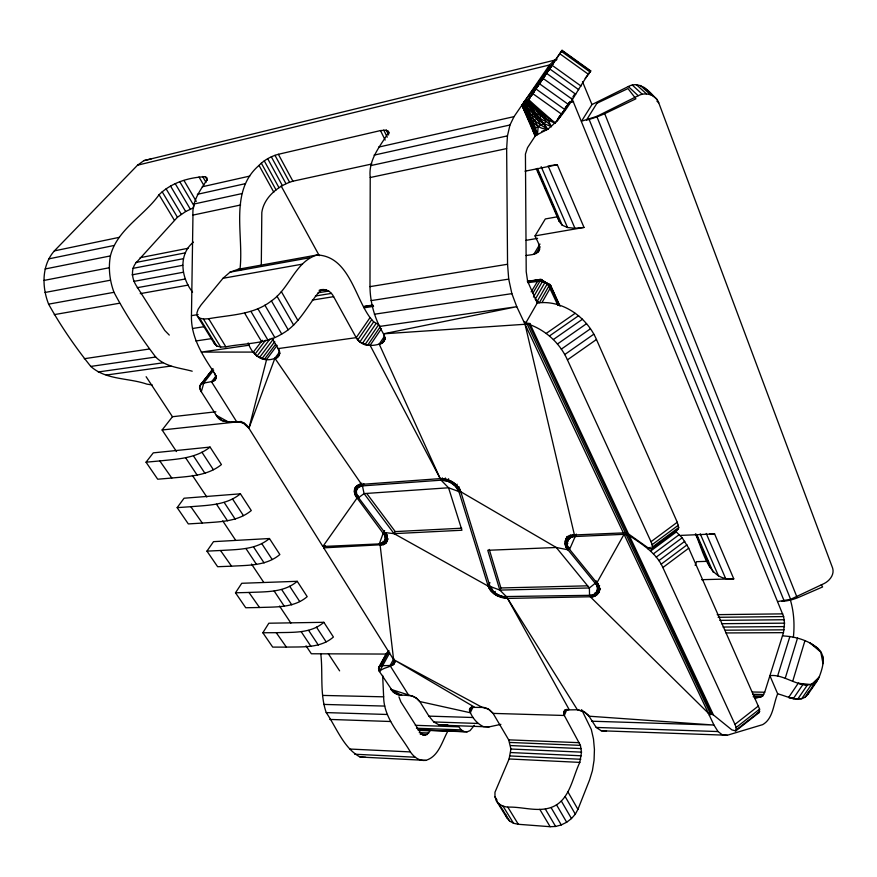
<?xml version="1.0" encoding="UTF-8"?>
<svg xmlns="http://www.w3.org/2000/svg" width="877" height="877" viewBox="0 0 877 877"><rect width="100%" height="100%" fill="white"/><g stroke="black" fill="none" stroke-linecap="round" stroke-linejoin="round"><path stroke-width="1.32" d="M319.217 290.232C325.038 287.941 331.078 291.252 333.633 296.667L356.205 337.645C361.258 346.952 373.788 346.766 382.306 342.951C385.277 340.901 385.146 336.68 383.512 333.819C375.038 319.535 370.138 303.278 369.984 286.636L370.215 177.516C368.143 159.537 380.399 145.966 388.785 132.153L386.297 130.158L380.486 130.574L278.36 154.297C271.136 156.27 264.251 159.976 259.033 165.402C228.623 191.394 244.321 235.869 239.881 269.963M581.626 709.636L591.306 729.445L593.488 738.993L594.431 749.484L594.058 760.26L592.413 770.62L589.585 779.905L577.932 809.361L575.312 814.163L571.475 818.559L566.685 822.242L561.269 824.928L555.623 826.463L550.131 826.704L518.329 824.292L513.538 823.273L509.636 821.069L506.884 817.835L496.36 800.767L494.957 796.765L494.979 792.238L509.109 758.967L510.918 749.024L508.682 739.848L493.104 713.396L489.574 709.855A9.033 4.922 26.1 0 0 483.764 707.421L471.683 707.377A8.891 4.834 26.2 0 0 469.491 710.096C471.541 717.035 476.792 723.536 483.391 726.638L489.092 726.89L500.877 724.358M261.291 265.83L261.817 212.563C263.824 197.303 278.678 185.299 292.907 181.199L371.804 163.999M754.801 698.574L762.628 696.13L764.7 692.227L783.468 632.657L784.52 623.163L783.632 616.575L571.826 98.191M525.718 323.087L537.25 303.025C562.19 299.495 586.801 317.003 596.459 339.498L677.263 522.243L678.699 527.526L678.305 529.05L651.205 548.98L647.336 547.325L628.546 533.983L625.323 532.81L574.424 534.97C566.312 534.236 561.872 544.233 567.967 549.791L595.231 583.282C600.263 587.908 596.437 596.239 589.541 595.319L502.916 596.601A12.991 7.893 26.7 0 1 492.556 590.638L489.991 586.362L460.798 491.756L458.835 487.875A15.731 10.053 29.4 0 0 450.438 480.881L446.93 479.478L440.21 478.612L361.565 484.378L358.046 485.233A15.205 9.362 31.3 0 0 354.363 490.484L354.582 492.929L357.082 498.015L385.003 535.836A12.837 7.707 30.5 0 1 384.641 541.482L383.304 542.742L379.303 543.904L322.857 546.492L248.936 428.261C241.767 414.766 223.471 428.776 216.268 415.26L201.304 391.756C192.085 376.825 223.492 387.886 214.218 372.725C202.73 355.634 190.78 337.119 191.46 315.654L192.962 215.095C191.91 201.151 200.307 190.254 207.257 179.445L206.873 177.724L205.284 176.705C188.708 177.351 171.125 182.811 159.044 194.738C144.234 215.797 116.904 229.61 110.403 255.92C108.189 268.154 109.691 280.695 113.988 292.315C125.97 314.953 140.221 336.636 155.7 357.027C165.271 366.948 179.653 367.77 192.206 371.201M569.096 547.38L567.967 549.791C564.404 545.976 564.47 540.451 567.375 536.318L565.194 541.164M782.448 635.891C795.044 636.439 808.254 640.155 817.967 648.476C826.562 656.139 822.615 668.011 819.162 677.143C808.057 696.733 785.967 672.802 769.896 675.728L777.669 693.828C773.306 703.979 773.361 718.548 762.672 724.632L727.318 735.244L722.604 735.025L718.022 731.55L713.944 725.038L624.051 534.312L596.853 582.887C602.707 588.303 598.092 597.752 590.276 596.766L708.397 713.253L713.429 714.941L731.878 729.883L735.737 730.914L736.143 727.515L734.959 724.369L662.869 567.529C656.292 552.85 642.085 544.168 629.291 535.562L624.051 534.312L575.191 536.516C568.088 535.891 564.426 544.562 569.579 549.364L596.853 582.887C602.85 588.346 598.015 597.752 590.276 596.766L507.553 598.421L497.807 596.031A15.019 9.121 26.7 0 1 489.969 589.607L488.182 586.132L458.901 491.569L456.106 486.823M496.36 800.767C498.849 804.735 503.299 806.708 507.827 807.136C522.111 806.566 537.075 812.288 551.03 807.509C569.918 800.778 572.188 778.02 579.829 762.387L581.495 752.137L580.431 745.362L564.328 715.479L563.681 712.738A9.307 5.207 24 0 1 566.268 709.921L577.384 709.756L583.578 711.39L588.248 714.996L596.207 727.439L601.26 730.771L606.5 731.012M596.305 580.848L595.231 583.282C600.307 587.974 596.327 596.163 589.541 595.319L589.388 587.974L556.281 547.489L460.798 491.756C457.673 483.622 448.783 478.414 440.21 478.612L370.116 345.33L381.506 328.524M623.306 532.734L516.761 306.687L511.872 293.642L508.715 279.116L507.553 264.262L506.654 148.586L507.454 135.88L509.965 124.994L514.021 116.641L549.517 64.975L554.571 60.118L556.928 59.57M213.001 368.592L199.945 385.858L199.792 387.656L201.304 391.756L203.859 382.821L213.681 370.171M192.545 292.085C181.232 277.888 177.965 254.714 193.422 242.118M536.099 135.321L522.539 104.429L523.931 102.225L527.921 100.164L562.058 50.296L590.747 70.916C576.419 90.123 566.915 114.295 547.687 129.259C533.665 128.842 528.414 115.172 521.892 105.196L528.086 116.827L535.178 136.078L537.437 134.576L538.182 126.705L523.931 102.225L549.638 67.003L552.773 64.218L528.941 99.035L521.892 105.196L535.178 136.078L527.537 147.687L525.433 154.067L526.211 271.662L527.614 281.265L537.25 303.025M322.857 546.492L357.082 498.015C352.444 493.411 354.144 484.236 361.565 484.378L274.896 358.276C262.782 363.495 251.611 354.133 248.169 342.918M456.106 486.823A13.615 8.704 29.4 0 0 445.099 480.475L441.076 480.179L362.453 485.891C356.029 485.759 354.538 493.707 358.55 497.697L384.784 532.569L387.163 537.469L387.316 539.783A14.799 8.891 30.5 0 1 383.578 544.606L323.712 547.862L393.554 659.57C398.849 671.343 374.106 659.877 379.423 671.497L393.214 691.964A8.715 4.681 28.1 0 0 398.662 694.825L410.622 695.691A8.803 4.714 27.7 0 1 416.246 698.048L419.787 701.534L428.908 716.125L433.797 721.957L439.388 725.093L447.84 724.83M793.356 637.491C794.715 624.841 793.959 611.762 790.254 599.55M152.236 384.959L146.887 384.137C128.557 377.768 105.985 380.125 90.78 366.422C75.17 346.886 60.754 326.025 48.608 304.144C41.855 286.965 41.581 265.402 54.352 250.888L137.536 165.194L143.905 160.634L556.489 59.724M383.315 532.854L379.303 543.904L384.016 542.194L385.233 540.364L384.871 535.507L383.315 532.854L384.63 530.607M652.236 548.421L652.148 544.661L651.008 541.723L567.43 359.866C560.217 343.817 546.941 331.232 530.464 324.863L527.165 324.128L383.512 333.819C386.099 337.678 384.247 343.751 379.204 344.091L440.21 478.612M216.444 375.488L211.543 381.835L236.395 421.333L243.247 423.021L248.936 428.261L266.641 359.395L277.088 345.363M395.363 661.543C392.688 667.814 383.874 666.63 379.423 671.497L378.831 667.276L386.428 653.332M394.113 663.878L380.147 545.319L381.462 543.082M792.83 680.903L804.911 640.736M785.277 678.129L797.522 638.072M777.504 676.375L789.903 636.428M523.437 103.639L523.931 102.225L527.362 100.669L551.414 126.628L543.729 123.558L539.212 118.187L527.965 108.825L525.575 102.061L523.931 102.225L526.496 101.37L547.687 129.259L537.437 134.576L523.437 103.639L535.474 128.053L537.437 134.576M248.936 428.261L274.896 358.276L279.697 351.776M695.143 565.336L696.546 561.675L708.506 561.28M390.769 689.311L401.655 695.329L397.577 694.463L393.587 692.26L390.769 689.311L412.968 696.36L416.981 698.574L419.787 701.534L470.291 712.738L469.524 709.8L469.984 708.605L474.293 707.015L393.554 659.57L481.911 707.213L488.357 709.109L493.104 713.396L564.328 715.479L566.97 709.241M564.328 715.479L563.725 712.442L564.788 709.942M563.725 713.9L565.314 710.151M596.349 595.198L599.528 587.897M598.333 593.444L600.46 588.577M575.191 536.516L569.579 549.364C564.47 544.617 567.989 535.814 575.191 536.516L576.321 534.093M593.597 596.327L595.198 592.688M597.566 588.182L598.629 585.737M596.524 592.435L599.594 585.595M596.798 585.726L597.873 583.293M572.232 536.987L573.372 534.575M565.15 543.948L569.118 535.507M567.189 541.876L570.368 534.937M569.82 538.105L570.949 535.683M566.093 546.886L567.792 543.269M469.524 709.8L470.664 707.41M469.623 711.214L471.925 706.423M470.291 712.738L473.152 706.741M563.725 712.442L565.479 710.26L569.129 709.537L507.553 598.421C499.616 598.213 491.219 593.729 488.182 586.132L394.047 533.644L384.784 532.569L386.582 535.628L386.987 541.252L385.584 543.345L380.147 545.319M448.004 730.848C442.063 741.273 438.818 756.588 425.729 760.381L360.074 757.026C343.521 747.96 336.516 727.592 326.222 712.595C319.71 693.817 323.043 673.393 320.807 653.979M777.669 693.828C787.897 696.294 803.518 705.579 809.35 691.328M595.231 583.282L589.388 587.974L499.835 590.089L489.991 586.362C492.622 592.962 499.912 596.842 506.785 597.018L499.835 590.089L500.899 587.952L489.256 549.44M494.091 593.74L495.253 591.405M489.421 588.785L490.594 586.45M491.427 591.372L492.6 589.037M488.182 586.132L489.947 582.635M211.543 381.835C216.148 381.484 216.641 375.751 214.218 372.725M393.839 658.605L390.068 665.621L408.857 695.494M391.822 665.424L394.343 660.754M393.203 664.832L395.088 661.324M379.423 671.497L389.761 652.751M378.48 668.504L387.305 652.378M306.04 645.823L311.346 653.771L386.987 654.067L388.27 651.71M378.831 667.276L381.067 665.742L388.664 651.786M363.845 483.655L362.453 485.891L358.375 487.239L357.038 488.621A13.188 8.112 31.3 0 0 356.796 494.606L358.55 497.697L364.065 493.598L448.553 487.776L458.901 491.569L460.184 489.245M458.901 491.569L455.843 486.516L457.136 484.203M457.728 489.004L459.022 486.68M442.392 477.877L441.076 480.179L447.292 481.056L448.607 478.743M386.987 654.067L388.939 650.624M444.102 480.3L445.417 477.987M542.019 302.499L550.153 288.27L550.668 285.453L540.956 279.467L527.461 281.243M553.464 63.188L562.058 50.296M533.446 297.029L542.359 281.66L540.956 279.467L527.45 281.55M385.584 543.345L388.204 538.851M532.942 292.962L540.956 279.467L545.922 282.843M362.453 485.891L364.065 493.598L394.047 533.644L395.242 531.594L461.719 528.206M381.988 543.4L383.293 541.153M385.518 538.072L387.491 534.707M384.016 542.194L386.636 537.7M385.233 540.364L387.195 536.998M383.238 544.738L387.174 538.007M531.166 291.844L538.412 279.96L539.629 279.368L539.815 281.155L548.64 283.764L546.831 283.49M384.871 535.507L386.187 533.249M526.068 255.536C531.023 254.604 537.985 255.032 539.761 249.002M533.852 254.242L539.969 244.047M535.99 253.585L540.057 246.788M537.733 252.401C542.414 247.402 536.779 240.824 535.047 235.891L545.319 218.954L557.454 216.783M474.413 725.301L470.028 730.64L467.09 731.835L418.318 730.004M735.737 730.914L759.065 712.617L759.614 709.12L688.73 548.191L682.174 537.776L674.797 530.421M557.388 119.667L559.537 116.181M357.082 498.015L358.463 495.79M359.713 486.494L361.795 483.15M355.207 494.847L356.599 492.622M323.712 547.862L325.148 545.549M354.659 488.927L356.051 486.691M354.385 491.734L358.55 485.047M356.468 489.815L360.436 483.38M653.979 96.481C647.774 89.377 638.248 80.925 628.327 86.527L591.964 104.56L581.528 121.212L596.788 116.389L638.193 95.725C645.505 91.701 655.843 94.628 658.737 102.784L832.646 568.143C834.619 574.588 829.609 580.837 824.073 583.567L790.615 599.331L777.724 601.534M262.859 632.766L268.833 623.218L323.854 622.308L333.413 637.02C320.412 648.443 302.39 646.689 286.373 647.116L272.692 647.105L262.859 632.766L276.584 632.679C292.699 632.153 310.776 633.731 323.854 622.308M422.55 735.134L427.077 734.52L430.147 730.804L419.294 730.398M558.276 119.447L566.323 107.027M569.984 101.381L567.781 104.769L569.14 102.587M572.9 96.854L574.369 94.595M557.323 120.741L563.966 110.524M551.392 65.808L528.436 99.649L555.24 123.153L548.18 120.149L535.145 112.497L532.142 105.942L527.921 100.164L549.638 67.003L547.61 67.748M556.314 121.969L563.034 111.73M565.27 108.32L568.252 103.771M235.496 592.797L241.745 583.282L297.237 581.308L307.191 596.656C293.97 608.079 275.806 606.796 259.526 607.498L245.735 607.75L235.496 592.797L249.32 592.446C265.698 591.646 283.918 592.731 297.237 581.308M557.509 119.743L561.291 114.043M565.073 108.353L566.586 106.073M578.71 89.684L549.43 68.702L528.941 99.035M379.204 344.091L384.488 336.22M381.407 343.466L385.167 337.842M383.128 342.271L385.387 338.895M798.191 683.282L807.246 685.222L797.544 699.386L788.62 697.478L798.191 683.282L811.411 684.597L819.162 677.143L815.391 682.602M272.045 338.193L278.173 348.597L356.205 337.645L359.866 341.942L367.616 345.341L380.541 326.31M793.093 698.947L802.74 684.773M364.953 344.749L378.667 324.622L373.657 321.848L370.072 317.584C354.845 297.237 348.849 256.281 317.178 254.966L238.226 269.272L230.07 272.133L222.999 278.294L201.041 304.977L198.136 309.274L196.876 313.067L197.38 316.093L214.536 343.905L216.816 346.031L220.686 347.029L225.871 346.821C244.508 343.06 265.007 344.376 281.736 334.027C298.443 324.939 306.731 306.84 318.417 292.754L320.642 290.605L323.229 289.574M528.699 99.342L552.773 64.218L528.436 99.649L538.072 110.184L555.24 123.153M362.311 343.587L376.069 323.481M359.866 341.942L373.657 321.848M811.411 684.597L801.655 698.761L799.046 698.498M357.783 339.914L371.618 319.842M805.141 697.116L819.162 677.143M811.62 688.061L813.878 684.784M206.95 551.129L213.506 541.657L269.447 538.522L279.851 554.538C266.367 565.95 248.07 565.194 231.528 566.18L217.628 566.717L206.95 551.129L220.883 550.482C237.535 549.375 255.876 549.934 269.447 538.522M356.205 337.645L370.072 317.584M807.772 694.584L817.572 680.409M585.178 78.415L590.747 70.916M807.246 694.222L808.649 692.293M177.165 507.64L184.049 498.224L240.419 493.817L251.282 510.557C237.546 521.958 219.129 521.749 202.313 523.076L188.314 523.92L177.165 507.64L191.197 506.676C208.112 505.218 226.584 505.218 240.419 493.817M276.869 357.695C280.311 355.985 279.993 351.403 278.173 348.597C280.717 351.94 279.675 357.937 274.896 358.276L276.869 357.695L280.07 353.365M249.243 345.198L201.315 352.094L253.387 352.083L257.016 356.15L264.339 359.406L275.608 344.299M261.861 358.825L274.764 341.581M259.362 357.717L273.098 339.421M257.016 356.15L269.973 338.939M254.977 354.231L265.534 340.254M253.387 352.083L262.333 340.265M213.374 381.309L215.819 378.13M214.733 380.256L216.356 378.14M197.38 316.093L199.616 318.132L203.464 319.031L208.671 318.724C229.938 314.832 253.606 314.975 271.421 300.888C289.673 288.621 295.198 261.51 317.178 254.966M146.042 462.201L153.278 452.861L210.063 447.073L221.432 464.58C207.421 475.97 188.873 476.332 171.793 478.031L157.696 479.215L146.042 462.201L160.173 460.896C177.362 459.044 195.944 458.452 210.063 447.073M199.945 385.858L210.59 372.177M200.723 384.389L212.694 369.655M176.507 451.567L162.124 429.982L172.451 416.728L215.885 411.784M193.696 207.717L185.672 211.51L177.439 217.255L135.738 263.177C130.848 269.382 131.934 278.437 135.803 284.882L164.766 330.443L169.283 335.08M566.246 538.73L571.015 535.518L574.424 534.97L525.038 324.26L530.234 323.558L527.022 323.153L523.679 321.366M736.143 727.515L759.614 709.12M736.406 729.741L759.8 711.39M734.959 724.369L758.484 705.941M525.323 110.645L525.948 110.151L522.539 104.429M661.126 564.207L687.031 544.858M662.869 567.529L688.73 548.191M653.442 553.815L679.357 534.532M656.237 557.103L682.174 537.776M658.868 560.644L684.794 541.306M651.008 541.723L677.263 522.243M652.148 544.661L678.349 525.213M648.081 548.925L650.241 547.325M652.565 546.941L678.699 527.526M651.205 548.98L678.305 529.05M650.657 551.03L676.54 531.78M535.321 135.902L532.865 129.621L533.567 129.105L536.702 134.959L534.586 128.513L530.826 122.988L543.137 115.172L536.899 111.193L533.008 105.185L530.695 107.038L533.337 113.67L528.086 116.827L535.474 128.053L543.455 123.734L531.385 114.81L526.463 109.789L524.523 102.817M543.729 123.558L546.382 121.662C536.943 118.329 532.043 108.869 527.362 100.669M564.678 354.582L593.773 334.203M567.43 359.866L596.459 339.498M561.269 349.167L590.407 328.798M549.583 335.88L578.645 315.654M553.442 339.476L582.558 319.184M557.432 344.014L586.57 323.668M546.119 333.479L575.115 313.33M534.586 128.513L535.474 128.053M541.833 131.375L547.687 129.259L526.496 101.37M202.061 383.348L203.859 382.821M137.536 165.194L549.517 64.975M143.905 160.634L151.25 158.901M569.568 102.631L573.569 101.732M202.291 186.768L249.726 176.091M378.546 147.117L514.021 116.641M197.358 194.321L244.891 183.775M374.062 155.13L509.965 124.994M194.168 203.979L241.778 193.631M371.212 165.49L507.454 135.88M192.962 215.095L240.627 204.988M370.215 177.516L506.654 148.586M54.352 250.888L119.447 237.305M48.695 258.89L113.9 245.516M712.157 713.418L709.318 715.215M383.512 333.819L516.761 306.687L379.544 326.441M525.049 171.201L557.29 164.723L584.016 227.439L535.047 235.891M45.1 268.987L110.403 255.92M140.134 257.695L188.051 248.29M43.85 280.454L109.208 267.77M135.836 262.475L185.146 252.905M132.646 268.406L183.326 258.704M132.021 274.852L182.723 265.303M45.056 292.469L110.436 280.212M134.017 281.353L183.403 272.232M137.25 287.689L185.288 278.985M48.608 304.144L113.988 292.315M230.07 272.133L309.296 257.827M222.999 278.294L302.488 264.12M140.254 293.631L188.27 285.091M54.264 314.635L119.59 303.212M526.025 240.342L537.601 238.358M319.327 290.824L326.014 289.728M318.11 292.775L328.798 291.032M191.46 315.654L198.125 314.569M369.984 286.636L507.553 264.262M315.391 295.998L331.385 293.4M312.311 300.087L333.633 296.667M192.491 328.502L204.494 326.628M371.092 300.614L508.715 279.116M363.911 306.435L372.023 305.185M365.38 306.49L372.133 305.448M363.9 306.818L373.361 305.36M527.581 281.627L538.412 279.96L539.815 281.155L527.899 282.668M364.087 307.805L373.569 306.347M195.867 340.978L211.861 338.577M374.369 314.24L511.872 293.642M84.269 358.726L149.276 349.024M90.78 366.422L155.7 357.027M98.246 371.969L163.056 362.804M106.205 375.06L170.894 366.049M549.43 165.731L557.29 164.723M381.067 665.742L382.81 665.555M162.124 429.982L241.186 421.464M536.307 168.801L559.263 221.486L562.168 225.181L567.518 227.516L574.961 228.294L584.016 227.439M757.443 712.727L759.065 712.617M394.047 533.644L461.938 530.245L448.553 487.776L441.076 480.179M680.607 535.409L714.612 533.929L733.764 578.853L701.589 579.686M500.899 587.952L587.656 585.825M717.2 614.656L782.766 613.867M718.11 617.298L783.632 616.575M719.842 620.368L784.224 619.743M721.497 623.7L784.52 623.163M723.054 627.044L784.487 626.606M367.616 345.341L370.116 345.33M725.389 630.19L784.126 629.839M726.035 632.942L783.468 632.657M264.339 359.406L266.641 359.395M752.433 692.008L764.7 692.227M752.839 694.332L763.757 694.54M754.417 695.965L762.628 696.13M753.146 696.722L761.357 696.886M322.681 695.417L383.644 696.831C383.808 718.406 400.219 734.389 410.381 751.918C413.845 756.983 419.25 761.247 425.729 760.381M708.397 713.253L710.699 713.319M323.788 704.417L384.762 706.084M326.222 712.595L387.152 714.481M428.908 716.125L473.163 717.518M591.734 721.212L713.944 725.038L589.037 716.202L584.235 711.74L577.384 709.756L507.553 598.421M433.797 721.957L477.943 723.448M596.207 727.439L718.022 731.55M329.818 719.425L390.671 721.508M439.388 725.093L489.092 726.89M601.26 730.771L727.318 735.244M415.281 725.301L458.814 726.847L461.28 729.883L464.108 731.582L467.09 731.835M416.443 728.228L461.28 729.883M417.978 729.85L464.108 731.582M419.228 732.646L428.743 733.008M420.28 734.257L427.077 734.52M508.682 739.848L579.313 742.687M509.844 742.446L580.431 745.362M510.611 745.571L581.177 748.585M510.918 749.024L581.495 752.137M510.765 752.554L581.374 755.788M510.151 755.952L580.804 759.274M349.978 749.046L410.381 751.918M509.109 758.967L579.829 762.387M354.692 754.22L414.974 757.213M360.074 757.026L365.764 757.333M709.833 533.654L714.612 533.929M238.226 269.272L241.931 269.524M695.428 534.005C703.661 551.304 708.079 581.703 733.764 578.853M425.268 735.244L421.705 734.104L420.204 732.328L400.888 701.929L398.958 696.831M788.62 697.478L792.523 697.862M567.967 549.791L556.281 547.489L487.765 550.285L499.835 590.089M542.359 281.66L549.945 284.433L559.34 305.196M447.292 481.056L450.449 482.416L455.843 486.516M242.348 422.111L244.672 423.394M525.948 110.151C530.267 119.228 539.519 124.15 547.687 129.259M540.956 279.467L545.856 282.822M817.967 648.476L810.151 643.049L820.806 652.093L823.01 663.659L822.681 655.996M535.803 88.829L565.084 109.746M532.657 93.521L561.861 114.361M551.863 65.128L581.078 86.078M546.371 73.197L575.696 94.201M542.918 78.294L572.253 99.287M539.311 83.633L568.636 104.604M561.861 50.636L578.349 62.486M580.541 64.065L590.429 71.18M561.324 51.326L590.122 72.035M559.712 53.683L588.599 74.435M656.807 99.254L643.85 87.283M640.374 85.475L650.449 94.639M656.884 101.096L658.737 102.784M636.439 84.718L646.459 93.883M632.328 85.08L642.271 94.256M628.327 86.527L638.193 95.725M530.695 107.038L525.575 102.061L541.043 125.181M527.921 100.164L548.18 120.149L551.414 126.628M366.937 493.729L395.242 531.594M171.793 478.031L159.8 460.929M202.313 523.076L190.835 506.709M231.528 566.18L220.522 550.504M259.526 607.498L248.958 592.457M286.373 647.116L276.233 632.679M192.414 475.422L206.808 497.007M222.714 520.861L235.595 540.177M251.502 564.032L263.626 582.207M279.533 606.062L290.89 623.098M185.65 457.805L197.193 475.181M216.476 504.198L227.505 520.806M245.955 548.553L256.512 564.448M274.172 591.032L284.291 606.259M301.217 631.725L310.918 646.327M193.477 455.93L204.977 473.361M224.194 502.477L235.2 519.14M253.574 546.985L264.109 562.935M281.703 589.596L291.789 604.867M308.649 630.42L318.318 645.066M146.13 376.715L172.451 416.728M328.382 653.782L339.618 670.861M201.929 452.214L213.374 469.699M232.482 498.881L243.422 515.599M261.708 543.51L272.177 559.504M289.684 586.231L299.715 601.545M316.487 627.165L326.112 641.843M494.957 796.765L497.062 800.175M199.616 318.132L216.816 346.031M499.101 803.979L509.636 821.069M203.464 319.031L220.686 347.029M503.014 806.149L513.538 823.273M208.671 318.724L225.871 346.821M507.827 807.136L518.329 824.292M159.044 194.738L174.37 220.226M162.179 191.789L177.439 217.255M166.104 188.829L181.298 214.284M170.533 186.034L185.672 211.51M244.562 312.99L261.609 341.646M539.804 809.35L550.131 826.704M250.965 311.434L267.967 340.177M545.33 809.065L555.623 826.463M175.203 183.611L190.287 209.121M821.289 584.74L822.593 586.954L799.232 597.094A35.54 23.109 -19.3 0 1 781.977 601.392M179.774 181.703L194.146 206.095M183.973 180.454L196.273 201.403M257.904 308.759L274.841 337.579M551.03 807.509L561.269 824.928M264.887 305.163L281.736 334.027M556.489 804.779L566.685 822.242M271.421 300.888L288.16 329.774M561.346 801.074L571.475 818.559M199.002 176.99L203.771 185.211M202.598 176.463L205.996 182.339M277.022 296.24L293.663 325.137M565.237 796.667L575.312 814.163M205.284 176.705L207.323 180.245M281.32 291.559L297.862 320.434M567.901 791.854L577.932 809.361M259.033 165.402L273.821 192.206M261.324 163.144L276.058 189.936M267.682 158.704L282.328 185.496M281.133 185.968L319.283 255.689M264.273 160.864L278.963 187.656M271.322 156.808L285.935 183.633M274.961 155.306L289.542 182.164M278.36 154.297L292.907 181.199M383.731 130.059L387.239 137.196M380.486 130.574L385.167 140.068M388.029 130.87L389.202 133.26M386.297 130.158L388.643 134.926M521.892 105.196L535.737 135.551L533.567 129.105M582.492 81.704L591.964 104.56M530.464 324.863L628.546 533.983M629.291 535.562L713.429 714.941M528.995 324.326L627.099 533.227M627.833 534.817L712.003 714.053M527.165 324.128L625.323 532.81M626.057 534.389L710.304 713.483M560.052 306.237L550.668 285.453L544.825 282.723L535.255 299.287L539.344 302.74L548.859 286.143L547.051 284.247L537.502 300.833L537.568 303.267M559.033 305.119L550.734 286.757L548.859 286.143L557.915 305.404M537.448 168.373L562.168 225.181M697.051 535.145L713.176 572.199M537.535 170.072L540.769 177.516M541.854 179.993L543.466 183.71M544.551 186.187L546.163 189.903M549.945 198.586L554.801 209.746M696.02 534.049L709.921 567.255M532.865 129.621L535.507 135.727M541.164 166.685L567.518 227.516M700.23 533.819L718.482 575.937M548.114 165.896L574.961 228.294M706.237 533.457L725.498 578.217M589.037 119.206L784.137 600.92M596.788 116.389L790.615 599.331M604.911 114.163L796.842 596.831M555.251 210.918L559.263 221.486M505.821 814.821L506.884 817.835M214.163 341.833L214.536 343.905M382.646 675.433L383.644 696.831M596.952 103.245L586.461 120.094A44.201 16.29 -24.1 0 0 607.125 112.541L635.891 98.794L627.976 88.566L596.952 103.245M228.754 422.166L221.958 420.478L216.268 415.26L228.754 422.166"/></g></svg>
